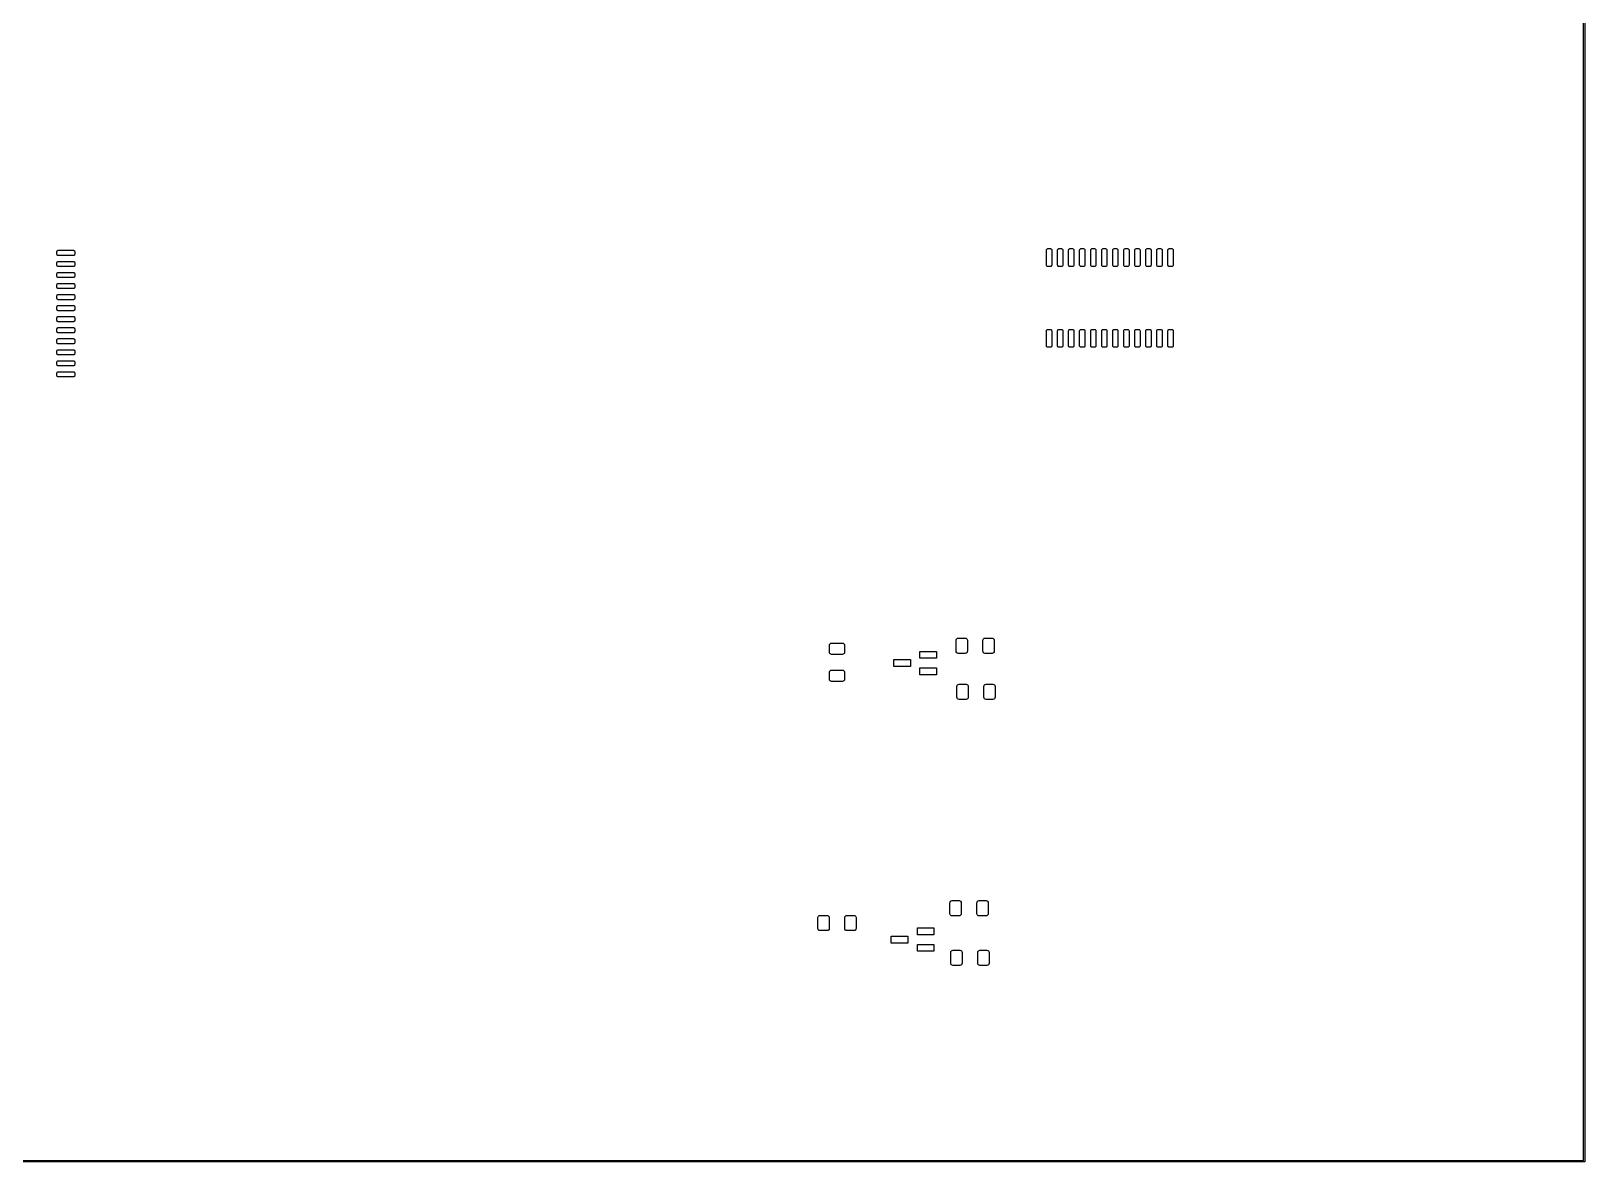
# Model space of a CAD drawing. Extents: x 0 to 360, y 0 to 260.
# Drawn here: x 181.2 to 360.1, y -0.1 to 130 of the extents above; entities that cross this region are included whole.
import ezdxf

# ---------------------------------------------------------------- set-up
doc = ezdxf.new("R2010")
doc.units = 0
doc.layers.add('BLACK', color=7, linetype='CONTINUOUS')

msp = doc.modelspace()

# ---------------------------------------------------------------- linework, layer by layer
at = {"layer": 'BLACK', "linetype": 'CONTINUOUS'}
for p, q in [((359.925, 0.075), (359.925, 259.925)), ((360.075, 260), (360.075, 0)), ((184.225, 104.635), (184.236, 104.692)), ((184.225, 104.335), (184.225, 104.635)), ((184.236, 104.278), (184.225, 104.335)), ((184.236, 104.692), (184.269, 104.741)), ((184.269, 104.229), (184.236, 104.278)), ((184.269, 104.741), (184.318, 104.774)), ((184.318, 104.196), (184.269, 104.229)), ((184.318, 104.774), (184.375, 104.785)), ((184.375, 104.185), (184.318, 104.196)), ((184.375, 104.785), (186.125, 104.785)), ((186.125, 104.185), (184.375, 104.185)), ((186.125, 104.785), (186.182, 104.774)), ((186.182, 104.196), (186.125, 104.185)), ((186.182, 104.774), (186.231, 104.741)), ((186.231, 104.229), (186.182, 104.196)), ((186.231, 104.741), (186.264, 104.692)), ((186.264, 104.278), (186.231, 104.229)), ((186.264, 104.692), (186.275, 104.635)), ((186.275, 104.335), (186.264, 104.278)), ((186.275, 104.635), (186.275, 104.335)), ((298.115, 104.825), (298.126, 104.882)), ((298.115, 103.075), (298.115, 104.825)), ((298.126, 104.882), (298.159, 104.931)), ((298.159, 104.931), (298.208, 104.964)), ((298.208, 104.964), (298.265, 104.975)), ((298.265, 104.975), (298.565, 104.975)), ((298.565, 104.975), (298.622, 104.964)), ((298.622, 104.964), (298.671, 104.931)), ((298.671, 104.931), (298.704, 104.882)), ((298.704, 104.882), (298.715, 104.825)), ((298.715, 104.825), (298.715, 103.075)), ((299.385, 104.825), (299.396, 104.882)), ((299.385, 103.075), (299.385, 104.825)), ((299.396, 104.882), (299.429, 104.931)), ((299.429, 104.931), (299.478, 104.964)), ((299.478, 104.964), (299.535, 104.975)), ((299.535, 104.975), (299.835, 104.975)), ((299.835, 104.975), (299.892, 104.964)), ((299.892, 104.964), (299.941, 104.931)), ((299.941, 104.931), (299.974, 104.882)), ((299.974, 104.882), (299.985, 104.825)), ((299.985, 104.825), (299.985, 103.075)), ((300.655, 104.825), (300.666, 104.882)), ((300.655, 103.075), (300.655, 104.825)), ((300.666, 104.882), (300.699, 104.931)), ((300.699, 104.931), (300.748, 104.964)), ((300.748, 104.964), (300.805, 104.975)), ((300.805, 104.975), (301.105, 104.975)), ((301.105, 104.975), (301.162, 104.964)), ((301.162, 104.964), (301.211, 104.931)), ((301.211, 104.931), (301.244, 104.882)), ((301.244, 104.882), (301.255, 104.825)), ((301.255, 104.825), (301.255, 103.075)), ((301.925, 104.825), (301.936, 104.882)), ((301.925, 103.075), (301.925, 104.825)), ((301.936, 104.882), (301.969, 104.931)), ((301.969, 104.931), (302.018, 104.964)), ((302.018, 104.964), (302.075, 104.975)), ((302.075, 104.975), (302.375, 104.975)), ((302.375, 104.975), (302.432, 104.964)), ((302.432, 104.964), (302.481, 104.931)), ((302.481, 104.931), (302.514, 104.882)), ((302.514, 104.882), (302.525, 104.825)), ((302.525, 104.825), (302.525, 103.075)), ((303.195, 104.825), (303.206, 104.882)), ((303.195, 103.075), (303.195, 104.825)), ((303.206, 104.882), (303.239, 104.931)), ((303.239, 104.931), (303.288, 104.964)), ((303.288, 104.964), (303.345, 104.975)), ((303.345, 104.975), (303.645, 104.975)), ((303.645, 104.975), (303.702, 104.964)), ((303.702, 104.964), (303.751, 104.931)), ((303.751, 104.931), (303.784, 104.882)), ((303.784, 104.882), (303.795, 104.825)), ((303.795, 104.825), (303.795, 103.075)), ((304.465, 104.825), (304.476, 104.882)), ((304.465, 103.075), (304.465, 104.825)), ((304.476, 104.882), (304.509, 104.931)), ((304.509, 104.931), (304.558, 104.964)), ((304.558, 104.964), (304.615, 104.975)), ((304.615, 104.975), (304.915, 104.975)), ((304.915, 104.975), (304.972, 104.964)), ((304.972, 104.964), (305.021, 104.931)), ((305.021, 104.931), (305.054, 104.882)), ((305.054, 104.882), (305.065, 104.825)), ((305.065, 104.825), (305.065, 103.075)), ((305.735, 104.825), (305.746, 104.882)), ((305.735, 103.075), (305.735, 104.825)), ((305.746, 104.882), (305.779, 104.931)), ((305.779, 104.931), (305.828, 104.964)), ((305.828, 104.964), (305.885, 104.975)), ((305.885, 104.975), (306.185, 104.975)), ((306.185, 104.975), (306.242, 104.964)), ((306.242, 104.964), (306.291, 104.931)), ((306.291, 104.931), (306.324, 104.882)), ((306.324, 104.882), (306.335, 104.825)), ((306.335, 104.825), (306.335, 103.075)), ((307.005, 104.825), (307.016, 104.882)), ((307.005, 103.075), (307.005, 104.825)), ((307.016, 104.882), (307.049, 104.931)), ((307.049, 104.931), (307.098, 104.964)), ((307.098, 104.964), (307.155, 104.975)), ((307.155, 104.975), (307.455, 104.975)), ((307.455, 104.975), (307.512, 104.964)), ((307.512, 104.964), (307.561, 104.931)), ((307.561, 104.931), (307.594, 104.882)), ((307.594, 104.882), (307.605, 104.825)), ((307.605, 104.825), (307.605, 103.075)), ((308.275, 104.825), (308.286, 104.882)), ((308.275, 103.075), (308.275, 104.825)), ((308.286, 104.882), (308.319, 104.931)), ((308.319, 104.931), (308.368, 104.964)), ((308.368, 104.964), (308.425, 104.975)), ((308.425, 104.975), (308.725, 104.975)), ((308.725, 104.975), (308.782, 104.964)), ((308.782, 104.964), (308.831, 104.931)), ((308.831, 104.931), (308.864, 104.882)), ((308.864, 104.882), (308.875, 104.825)), ((308.875, 104.825), (308.875, 103.075)), ((309.545, 104.825), (309.556, 104.882)), ((309.545, 103.075), (309.545, 104.825)), ((309.556, 104.882), (309.589, 104.931)), ((309.589, 104.931), (309.638, 104.964)), ((309.638, 104.964), (309.695, 104.975)), ((309.695, 104.975), (309.995, 104.975)), ((309.995, 104.975), (310.052, 104.964)), ((310.052, 104.964), (310.101, 104.931)), ((310.101, 104.931), (310.134, 104.882)), ((310.134, 104.882), (310.145, 104.825)), ((310.145, 104.825), (310.145, 103.075)), ((310.815, 104.825), (310.826, 104.882)), ((310.815, 103.075), (310.815, 104.825)), ((310.826, 104.882), (310.859, 104.931)), ((310.859, 104.931), (310.908, 104.964)), ((310.908, 104.964), (310.965, 104.975)), ((310.965, 104.975), (311.265, 104.975)), ((311.265, 104.975), (311.322, 104.964)), ((311.322, 104.964), (311.371, 104.931)), ((311.371, 104.931), (311.404, 104.882)), ((311.404, 104.882), (311.415, 104.825)), ((311.415, 104.825), (311.415, 103.075)), ((312.085, 104.825), (312.096, 104.882)), ((312.085, 103.075), (312.085, 104.825)), ((312.096, 104.882), (312.129, 104.931)), ((312.129, 104.931), (312.178, 104.964)), ((312.178, 104.964), (312.235, 104.975)), ((312.235, 104.975), (312.535, 104.975)), ((312.535, 104.975), (312.592, 104.964)), ((312.592, 104.964), (312.641, 104.931)), ((312.641, 104.931), (312.674, 104.882)), ((312.674, 104.882), (312.685, 104.825)), ((312.685, 104.825), (312.685, 103.075)), ((184.225, 103.365), (184.236, 103.422)), ((184.225, 103.065), (184.225, 103.365)), ((184.236, 103.008), (184.225, 103.065)), ((184.225, 102.095), (184.236, 102.152)), ((184.225, 101.795), (184.225, 102.095)), ((184.236, 103.422), (184.269, 103.471)), ((184.269, 102.959), (184.236, 103.008)), ((184.236, 102.152), (184.269, 102.201)), ((184.269, 103.471), (184.318, 103.504)), ((184.318, 102.926), (184.269, 102.959)), ((184.269, 102.201), (184.318, 102.234)), ((184.318, 103.504), (184.375, 103.515)), ((184.375, 102.915), (184.318, 102.926)), ((184.318, 102.234), (184.375, 102.245)), ((184.375, 103.515), (186.125, 103.515)), ((186.125, 102.915), (184.375, 102.915)), ((184.375, 102.245), (186.125, 102.245)), ((186.125, 103.515), (186.182, 103.504)), ((186.182, 102.926), (186.125, 102.915)), ((186.125, 102.245), (186.182, 102.234)), ((186.182, 103.504), (186.231, 103.471)), ((186.231, 102.959), (186.182, 102.926)), ((186.182, 102.234), (186.231, 102.201)), ((186.231, 103.471), (186.264, 103.422)), ((186.264, 103.008), (186.231, 102.959)), ((186.231, 102.201), (186.264, 102.152)), ((186.264, 103.422), (186.275, 103.365)), ((186.275, 103.065), (186.264, 103.008)), ((186.264, 102.152), (186.275, 102.095)), ((186.275, 103.365), (186.275, 103.065)), ((186.275, 102.095), (186.275, 101.795)), ((298.126, 103.018), (298.115, 103.075)), ((298.159, 102.969), (298.126, 103.018)), ((298.208, 102.936), (298.159, 102.969)), ((298.265, 102.925), (298.208, 102.936)), ((298.565, 102.925), (298.265, 102.925)), ((298.622, 102.936), (298.565, 102.925)), ((298.671, 102.969), (298.622, 102.936)), ((298.704, 103.018), (298.671, 102.969)), ((298.715, 103.075), (298.704, 103.018)), ((299.396, 103.018), (299.385, 103.075)), ((299.429, 102.969), (299.396, 103.018)), ((299.478, 102.936), (299.429, 102.969)), ((299.535, 102.925), (299.478, 102.936)), ((299.835, 102.925), (299.535, 102.925)), ((299.892, 102.936), (299.835, 102.925)), ((299.941, 102.969), (299.892, 102.936)), ((299.974, 103.018), (299.941, 102.969)), ((299.985, 103.075), (299.974, 103.018)), ((300.666, 103.018), (300.655, 103.075)), ((300.699, 102.969), (300.666, 103.018)), ((300.748, 102.936), (300.699, 102.969)), ((300.805, 102.925), (300.748, 102.936)), ((301.105, 102.925), (300.805, 102.925)), ((301.162, 102.936), (301.105, 102.925)), ((301.211, 102.969), (301.162, 102.936)), ((301.244, 103.018), (301.211, 102.969)), ((301.255, 103.075), (301.244, 103.018)), ((301.936, 103.018), (301.925, 103.075)), ((301.969, 102.969), (301.936, 103.018)), ((302.018, 102.936), (301.969, 102.969)), ((302.075, 102.925), (302.018, 102.936)), ((302.375, 102.925), (302.075, 102.925)), ((302.432, 102.936), (302.375, 102.925)), ((302.481, 102.969), (302.432, 102.936)), ((302.514, 103.018), (302.481, 102.969)), ((302.525, 103.075), (302.514, 103.018)), ((303.206, 103.018), (303.195, 103.075)), ((303.239, 102.969), (303.206, 103.018)), ((303.288, 102.936), (303.239, 102.969)), ((303.345, 102.925), (303.288, 102.936)), ((303.645, 102.925), (303.345, 102.925)), ((303.702, 102.936), (303.645, 102.925)), ((303.751, 102.969), (303.702, 102.936)), ((303.784, 103.018), (303.751, 102.969)), ((303.795, 103.075), (303.784, 103.018)), ((304.476, 103.018), (304.465, 103.075)), ((304.509, 102.969), (304.476, 103.018)), ((304.558, 102.936), (304.509, 102.969)), ((304.615, 102.925), (304.558, 102.936)), ((304.915, 102.925), (304.615, 102.925)), ((304.972, 102.936), (304.915, 102.925)), ((305.021, 102.969), (304.972, 102.936)), ((305.054, 103.018), (305.021, 102.969)), ((305.065, 103.075), (305.054, 103.018)), ((305.746, 103.018), (305.735, 103.075)), ((305.779, 102.969), (305.746, 103.018)), ((305.828, 102.936), (305.779, 102.969)), ((305.885, 102.925), (305.828, 102.936)), ((306.185, 102.925), (305.885, 102.925)), ((306.242, 102.936), (306.185, 102.925)), ((306.291, 102.969), (306.242, 102.936)), ((306.324, 103.018), (306.291, 102.969)), ((306.335, 103.075), (306.324, 103.018)), ((307.016, 103.018), (307.005, 103.075)), ((307.049, 102.969), (307.016, 103.018)), ((307.098, 102.936), (307.049, 102.969)), ((307.155, 102.925), (307.098, 102.936)), ((307.455, 102.925), (307.155, 102.925)), ((307.512, 102.936), (307.455, 102.925)), ((307.561, 102.969), (307.512, 102.936)), ((307.594, 103.018), (307.561, 102.969)), ((307.605, 103.075), (307.594, 103.018)), ((308.286, 103.018), (308.275, 103.075)), ((308.319, 102.969), (308.286, 103.018)), ((308.368, 102.936), (308.319, 102.969)), ((308.425, 102.925), (308.368, 102.936)), ((308.725, 102.925), (308.425, 102.925)), ((308.782, 102.936), (308.725, 102.925)), ((308.831, 102.969), (308.782, 102.936)), ((308.864, 103.018), (308.831, 102.969)), ((308.875, 103.075), (308.864, 103.018)), ((309.556, 103.018), (309.545, 103.075)), ((309.589, 102.969), (309.556, 103.018)), ((309.638, 102.936), (309.589, 102.969)), ((309.695, 102.925), (309.638, 102.936)), ((309.995, 102.925), (309.695, 102.925)), ((310.052, 102.936), (309.995, 102.925)), ((310.101, 102.969), (310.052, 102.936)), ((310.134, 103.018), (310.101, 102.969)), ((310.145, 103.075), (310.134, 103.018)), ((310.826, 103.018), (310.815, 103.075)), ((310.859, 102.969), (310.826, 103.018)), ((310.908, 102.936), (310.859, 102.969)), ((310.965, 102.925), (310.908, 102.936)), ((311.265, 102.925), (310.965, 102.925)), ((311.322, 102.936), (311.265, 102.925)), ((311.371, 102.969), (311.322, 102.936)), ((311.404, 103.018), (311.371, 102.969)), ((311.415, 103.075), (311.404, 103.018)), ((312.096, 103.018), (312.085, 103.075)), ((312.129, 102.969), (312.096, 103.018)), ((312.178, 102.936), (312.129, 102.969)), ((312.235, 102.925), (312.178, 102.936)), ((312.535, 102.925), (312.235, 102.925)), ((312.592, 102.936), (312.535, 102.925)), ((312.641, 102.969), (312.592, 102.936)), ((312.674, 103.018), (312.641, 102.969)), ((312.685, 103.075), (312.674, 103.018)), ((184.236, 101.738), (184.225, 101.795)), ((184.225, 100.825), (184.236, 100.882)), ((184.225, 100.525), (184.225, 100.825)), ((184.236, 100.468), (184.225, 100.525)), ((184.269, 101.689), (184.236, 101.738)), ((184.236, 100.882), (184.269, 100.931)), ((184.269, 100.419), (184.236, 100.468)), ((184.318, 101.656), (184.269, 101.689)), ((184.269, 100.931), (184.318, 100.964)), ((184.318, 100.386), (184.269, 100.419)), ((184.375, 101.645), (184.318, 101.656)), ((184.318, 100.964), (184.375, 100.975)), ((184.375, 100.375), (184.318, 100.386)), ((186.125, 101.645), (184.375, 101.645)), ((184.375, 100.975), (186.125, 100.975)), ((186.125, 100.375), (184.375, 100.375)), ((186.182, 101.656), (186.125, 101.645)), ((186.125, 100.975), (186.182, 100.964)), ((186.182, 100.386), (186.125, 100.375)), ((186.231, 101.689), (186.182, 101.656)), ((186.182, 100.964), (186.231, 100.931)), ((186.231, 100.419), (186.182, 100.386)), ((186.264, 101.738), (186.231, 101.689)), ((186.231, 100.931), (186.264, 100.882)), ((186.264, 100.468), (186.231, 100.419)), ((186.275, 101.795), (186.264, 101.738)), ((186.264, 100.882), (186.275, 100.825)), ((186.275, 100.525), (186.264, 100.468)), ((186.275, 100.825), (186.275, 100.525)), ((184.225, 99.555), (184.236, 99.6124)), ((184.225, 99.255), (184.225, 99.555)), ((184.236, 99.1976), (184.225, 99.255)), ((184.236, 99.6124), (184.269, 99.6611)), ((184.269, 99.1489), (184.236, 99.1976)), ((184.236, 98.3424), (184.269, 98.3911)), ((184.269, 99.6611), (184.318, 99.6936)), ((184.318, 99.1164), (184.269, 99.1489)), ((184.269, 98.3911), (184.318, 98.4236)), ((184.318, 99.6936), (184.375, 99.705)), ((184.375, 99.105), (184.318, 99.1164)), ((184.318, 98.4236), (184.375, 98.435)), ((184.375, 99.705), (186.125, 99.705)), ((186.125, 99.105), (184.375, 99.105)), ((184.375, 98.435), (186.125, 98.435)), ((186.125, 99.705), (186.182, 99.6936)), ((186.182, 99.1164), (186.125, 99.105)), ((186.125, 98.435), (186.182, 98.4236)), ((186.182, 99.6936), (186.231, 99.6611)), ((186.231, 99.1489), (186.182, 99.1164)), ((186.182, 98.4236), (186.231, 98.3911)), ((186.231, 99.6611), (186.264, 99.6124)), ((186.264, 99.1976), (186.231, 99.1489)), ((186.231, 98.3911), (186.264, 98.3424)), ((186.264, 99.6124), (186.275, 99.555)), ((186.275, 99.255), (186.264, 99.1976)), ((186.275, 99.555), (186.275, 99.255)), ((184.225, 98.285), (184.236, 98.3424)), ((184.225, 97.985), (184.225, 98.285)), ((184.236, 97.9276), (184.225, 97.985)), ((184.225, 97.015), (184.236, 97.0724)), ((184.225, 96.715), (184.225, 97.015)), ((184.236, 96.6576), (184.225, 96.715)), ((184.269, 97.8789), (184.236, 97.9276)), ((184.236, 97.0724), (184.269, 97.1211)), ((184.269, 96.6089), (184.236, 96.6576)), ((184.318, 97.8464), (184.269, 97.8789)), ((184.269, 97.1211), (184.318, 97.1536)), ((184.318, 96.5764), (184.269, 96.6089)), ((184.375, 97.835), (184.318, 97.8464)), ((184.318, 97.1536), (184.375, 97.165)), ((184.375, 96.565), (184.318, 96.5764)), ((186.125, 97.835), (184.375, 97.835)), ((184.375, 97.165), (186.125, 97.165)), ((186.182, 97.8464), (186.125, 97.835)), ((186.125, 97.165), (186.182, 97.1536)), ((186.182, 96.5764), (186.125, 96.565)), ((186.231, 97.8789), (186.182, 97.8464)), ((186.182, 97.1536), (186.231, 97.1211)), ((186.231, 96.6089), (186.182, 96.5764)), ((186.264, 97.9276), (186.231, 97.8789)), ((186.231, 97.1211), (186.264, 97.0724)), ((186.264, 96.6576), (186.231, 96.6089)), ((186.264, 98.3424), (186.275, 98.285)), ((186.275, 97.985), (186.264, 97.9276)), ((186.264, 97.0724), (186.275, 97.015)), ((186.275, 96.715), (186.264, 96.6576)), ((186.275, 98.285), (186.275, 97.985)), ((186.275, 97.015), (186.275, 96.715)), ((184.225, 95.745), (184.236, 95.8024)), ((184.225, 95.445), (184.225, 95.745)), ((184.236, 95.3876), (184.225, 95.445)), ((184.236, 95.8024), (184.269, 95.8511)), ((184.269, 95.3389), (184.236, 95.3876)), ((184.269, 95.8511), (184.318, 95.8836)), ((184.318, 95.3064), (184.269, 95.3389)), ((184.318, 95.8836), (184.375, 95.895)), ((184.375, 95.295), (184.318, 95.3064)), ((186.125, 96.565), (184.375, 96.565)), ((184.375, 95.895), (186.125, 95.895)), ((186.125, 95.295), (184.375, 95.295)), ((186.125, 95.895), (186.182, 95.8836)), ((186.182, 95.3064), (186.125, 95.295)), ((186.182, 95.8836), (186.231, 95.8511)), ((186.231, 95.3389), (186.182, 95.3064)), ((186.231, 95.8511), (186.264, 95.8024)), ((186.264, 95.3876), (186.231, 95.3389)), ((186.264, 95.8024), (186.275, 95.745)), ((186.275, 95.445), (186.264, 95.3876)), ((186.275, 95.745), (186.275, 95.445)), ((298.115, 95.525), (298.126, 95.5824)), ((298.115, 93.775), (298.115, 95.525)), ((298.126, 95.5824), (298.159, 95.6311)), ((298.159, 95.6311), (298.208, 95.6636)), ((298.208, 95.6636), (298.265, 95.675)), ((298.265, 95.675), (298.565, 95.675)), ((298.565, 95.675), (298.622, 95.6636)), ((298.622, 95.6636), (298.671, 95.6311)), ((298.671, 95.6311), (298.704, 95.5824)), ((298.704, 95.5824), (298.715, 95.525)), ((298.715, 95.525), (298.715, 93.775)), ((299.385, 95.525), (299.396, 95.5824)), ((299.385, 93.775), (299.385, 95.525)), ((299.396, 95.5824), (299.429, 95.6311)), ((299.429, 95.6311), (299.478, 95.6636)), ((299.478, 95.6636), (299.535, 95.675)), ((299.535, 95.675), (299.835, 95.675)), ((299.835, 95.675), (299.892, 95.6636)), ((299.892, 95.6636), (299.941, 95.6311)), ((299.941, 95.6311), (299.974, 95.5824)), ((299.974, 95.5824), (299.985, 95.525)), ((299.985, 95.525), (299.985, 93.775)), ((300.655, 95.525), (300.666, 95.5824)), ((300.655, 93.775), (300.655, 95.525)), ((300.666, 95.5824), (300.699, 95.6311)), ((300.699, 95.6311), (300.748, 95.6636)), ((300.748, 95.6636), (300.805, 95.675)), ((300.805, 95.675), (301.105, 95.675)), ((301.105, 95.675), (301.162, 95.6636)), ((301.162, 95.6636), (301.211, 95.6311)), ((301.211, 95.6311), (301.244, 95.5824)), ((301.244, 95.5824), (301.255, 95.525)), ((301.255, 95.525), (301.255, 93.775)), ((301.925, 95.525), (301.936, 95.5824)), ((301.925, 93.775), (301.925, 95.525)), ((301.936, 95.5824), (301.969, 95.6311)), ((301.969, 95.6311), (302.018, 95.6636)), ((302.018, 95.6636), (302.075, 95.675)), ((302.075, 95.675), (302.375, 95.675)), ((302.375, 95.675), (302.432, 95.6636)), ((302.432, 95.6636), (302.481, 95.6311)), ((302.481, 95.6311), (302.514, 95.5824)), ((302.514, 95.5824), (302.525, 95.525)), ((302.525, 95.525), (302.525, 93.775)), ((303.195, 95.525), (303.206, 95.5824)), ((303.195, 93.775), (303.195, 95.525)), ((303.206, 95.5824), (303.239, 95.6311)), ((303.239, 95.6311), (303.288, 95.6636)), ((303.288, 95.6636), (303.345, 95.675)), ((303.345, 95.675), (303.645, 95.675)), ((303.645, 95.675), (303.702, 95.6636)), ((303.702, 95.6636), (303.751, 95.6311)), ((303.751, 95.6311), (303.784, 95.5824)), ((303.784, 95.5824), (303.795, 95.525)), ((303.795, 95.525), (303.795, 93.775)), ((304.465, 95.525), (304.476, 95.5824)), ((304.465, 93.775), (304.465, 95.525)), ((304.476, 95.5824), (304.509, 95.6311)), ((304.509, 95.6311), (304.558, 95.6636)), ((304.558, 95.6636), (304.615, 95.675)), ((304.615, 95.675), (304.915, 95.675)), ((304.915, 95.675), (304.972, 95.6636)), ((304.972, 95.6636), (305.021, 95.6311)), ((305.021, 95.6311), (305.054, 95.5824)), ((305.054, 95.5824), (305.065, 95.525)), ((305.065, 95.525), (305.065, 93.775)), ((305.735, 95.525), (305.746, 95.5824)), ((305.735, 93.775), (305.735, 95.525)), ((305.746, 95.5824), (305.779, 95.6311)), ((305.779, 95.6311), (305.828, 95.6636)), ((305.828, 95.6636), (305.885, 95.675)), ((305.885, 95.675), (306.185, 95.675)), ((306.185, 95.675), (306.242, 95.6636)), ((306.242, 95.6636), (306.291, 95.6311)), ((306.291, 95.6311), (306.324, 95.5824)), ((306.324, 95.5824), (306.335, 95.525)), ((306.335, 95.525), (306.335, 93.775)), ((307.005, 95.525), (307.016, 95.5824)), ((307.005, 93.775), (307.005, 95.525)), ((307.016, 95.5824), (307.049, 95.6311)), ((307.049, 95.6311), (307.098, 95.6636)), ((307.098, 95.6636), (307.155, 95.675)), ((307.155, 95.675), (307.455, 95.675)), ((307.455, 95.675), (307.512, 95.6636)), ((307.512, 95.6636), (307.561, 95.6311)), ((307.561, 95.6311), (307.594, 95.5824)), ((307.594, 95.5824), (307.605, 95.525)), ((307.605, 95.525), (307.605, 93.775)), ((308.275, 95.525), (308.286, 95.5824)), ((308.275, 93.775), (308.275, 95.525)), ((308.286, 95.5824), (308.319, 95.6311)), ((308.319, 95.6311), (308.368, 95.6636)), ((308.368, 95.6636), (308.425, 95.675)), ((308.425, 95.675), (308.725, 95.675)), ((308.725, 95.675), (308.782, 95.6636)), ((308.782, 95.6636), (308.831, 95.6311)), ((308.831, 95.6311), (308.864, 95.5824)), ((308.864, 95.5824), (308.875, 95.525)), ((308.875, 95.525), (308.875, 93.775)), ((309.545, 95.525), (309.556, 95.5824)), ((309.545, 93.775), (309.545, 95.525)), ((309.556, 95.5824), (309.589, 95.6311)), ((309.589, 95.6311), (309.638, 95.6636)), ((309.638, 95.6636), (309.695, 95.675)), ((309.695, 95.675), (309.995, 95.675)), ((309.995, 95.675), (310.052, 95.6636)), ((310.052, 95.6636), (310.101, 95.6311)), ((310.101, 95.6311), (310.134, 95.5824)), ((310.134, 95.5824), (310.145, 95.525)), ((310.145, 95.525), (310.145, 93.775)), ((310.815, 95.525), (310.826, 95.5824)), ((310.815, 93.775), (310.815, 95.525)), ((310.826, 95.5824), (310.859, 95.6311)), ((310.859, 95.6311), (310.908, 95.6636)), ((310.908, 95.6636), (310.965, 95.675)), ((310.965, 95.675), (311.265, 95.675)), ((311.265, 95.675), (311.322, 95.6636)), ((311.322, 95.6636), (311.371, 95.6311)), ((311.371, 95.6311), (311.404, 95.5824)), ((311.404, 95.5824), (311.415, 95.525)), ((311.415, 95.525), (311.415, 93.775)), ((312.085, 95.525), (312.096, 95.5824)), ((312.085, 93.775), (312.085, 95.525)), ((312.096, 95.5824), (312.129, 95.6311)), ((312.129, 95.6311), (312.178, 95.6636)), ((312.178, 95.6636), (312.235, 95.675)), ((312.235, 95.675), (312.535, 95.675)), ((312.535, 95.675), (312.592, 95.6636)), ((312.592, 95.6636), (312.641, 95.6311)), ((312.641, 95.6311), (312.674, 95.5824)), ((312.674, 95.5824), (312.685, 95.525)), ((312.685, 95.525), (312.685, 93.775)), ((184.225, 94.475), (184.236, 94.5324)), ((184.225, 94.175), (184.225, 94.475)), ((184.236, 94.1176), (184.225, 94.175)), ((184.225, 93.205), (184.236, 93.2624)), ((184.225, 92.905), (184.225, 93.205)), ((184.236, 94.5324), (184.269, 94.5811)), ((184.269, 94.0689), (184.236, 94.1176)), ((184.236, 93.2624), (184.269, 93.3111)), ((184.269, 94.5811), (184.318, 94.6136)), ((184.318, 94.0364), (184.269, 94.0689)), ((184.269, 93.3111), (184.318, 93.3436)), ((184.318, 94.6136), (184.375, 94.625)), ((184.375, 94.025), (184.318, 94.0364)), ((184.318, 93.3436), (184.375, 93.355)), ((184.375, 94.625), (186.125, 94.625)), ((186.125, 94.025), (184.375, 94.025)), ((184.375, 93.355), (186.125, 93.355)), ((186.125, 94.625), (186.182, 94.6136)), ((186.182, 94.0364), (186.125, 94.025)), ((186.125, 93.355), (186.182, 93.3436)), ((186.182, 94.6136), (186.231, 94.5811)), ((186.231, 94.0689), (186.182, 94.0364)), ((186.182, 93.3436), (186.231, 93.3111)), ((186.231, 94.5811), (186.264, 94.5324)), ((186.264, 94.1176), (186.231, 94.0689)), ((186.231, 93.3111), (186.264, 93.2624)), ((186.264, 94.5324), (186.275, 94.475)), ((186.275, 94.175), (186.264, 94.1176)), ((186.264, 93.2624), (186.275, 93.205)), ((186.275, 94.475), (186.275, 94.175)), ((186.275, 93.205), (186.275, 92.905)), ((298.126, 93.7176), (298.115, 93.775)), ((298.159, 93.6689), (298.126, 93.7176)), ((298.208, 93.6364), (298.159, 93.6689)), ((298.265, 93.625), (298.208, 93.6364)), ((298.565, 93.625), (298.265, 93.625)), ((298.622, 93.6364), (298.565, 93.625)), ((298.671, 93.6689), (298.622, 93.6364)), ((298.704, 93.7176), (298.671, 93.6689)), ((298.715, 93.775), (298.704, 93.7176)), ((299.396, 93.7176), (299.385, 93.775)), ((299.429, 93.6689), (299.396, 93.7176)), ((299.478, 93.6364), (299.429, 93.6689)), ((299.535, 93.625), (299.478, 93.6364)), ((299.835, 93.625), (299.535, 93.625)), ((299.892, 93.6364), (299.835, 93.625)), ((299.941, 93.6689), (299.892, 93.6364)), ((299.974, 93.7176), (299.941, 93.6689)), ((299.985, 93.775), (299.974, 93.7176)), ((300.666, 93.7176), (300.655, 93.775)), ((300.699, 93.6689), (300.666, 93.7176)), ((300.748, 93.6364), (300.699, 93.6689)), ((300.805, 93.625), (300.748, 93.6364)), ((301.105, 93.625), (300.805, 93.625)), ((301.162, 93.6364), (301.105, 93.625)), ((301.211, 93.6689), (301.162, 93.6364)), ((301.244, 93.7176), (301.211, 93.6689)), ((301.255, 93.775), (301.244, 93.7176)), ((301.936, 93.7176), (301.925, 93.775)), ((301.969, 93.6689), (301.936, 93.7176)), ((302.018, 93.6364), (301.969, 93.6689)), ((302.075, 93.625), (302.018, 93.6364)), ((302.375, 93.625), (302.075, 93.625)), ((302.432, 93.6364), (302.375, 93.625)), ((302.481, 93.6689), (302.432, 93.6364)), ((302.514, 93.7176), (302.481, 93.6689)), ((302.525, 93.775), (302.514, 93.7176)), ((303.206, 93.7176), (303.195, 93.775)), ((303.239, 93.6689), (303.206, 93.7176)), ((303.288, 93.6364), (303.239, 93.6689)), ((303.345, 93.625), (303.288, 93.6364)), ((303.645, 93.625), (303.345, 93.625)), ((303.702, 93.6364), (303.645, 93.625)), ((303.751, 93.6689), (303.702, 93.6364)), ((303.784, 93.7176), (303.751, 93.6689)), ((303.795, 93.775), (303.784, 93.7176)), ((304.476, 93.7176), (304.465, 93.775)), ((304.509, 93.6689), (304.476, 93.7176)), ((304.558, 93.6364), (304.509, 93.6689)), ((304.615, 93.625), (304.558, 93.6364)), ((304.915, 93.625), (304.615, 93.625)), ((304.972, 93.6364), (304.915, 93.625)), ((305.021, 93.6689), (304.972, 93.6364)), ((305.054, 93.7176), (305.021, 93.6689)), ((305.065, 93.775), (305.054, 93.7176)), ((305.746, 93.7176), (305.735, 93.775)), ((305.779, 93.6689), (305.746, 93.7176)), ((305.828, 93.6364), (305.779, 93.6689)), ((305.885, 93.625), (305.828, 93.6364)), ((306.185, 93.625), (305.885, 93.625)), ((306.242, 93.6364), (306.185, 93.625)), ((306.291, 93.6689), (306.242, 93.6364)), ((306.324, 93.7176), (306.291, 93.6689)), ((306.335, 93.775), (306.324, 93.7176)), ((307.016, 93.7176), (307.005, 93.775)), ((307.049, 93.6689), (307.016, 93.7176)), ((307.098, 93.6364), (307.049, 93.6689)), ((307.155, 93.625), (307.098, 93.6364)), ((307.455, 93.625), (307.155, 93.625)), ((307.512, 93.6364), (307.455, 93.625)), ((307.561, 93.6689), (307.512, 93.6364)), ((307.594, 93.7176), (307.561, 93.6689)), ((307.605, 93.775), (307.594, 93.7176)), ((308.286, 93.7176), (308.275, 93.775)), ((308.319, 93.6689), (308.286, 93.7176)), ((308.368, 93.6364), (308.319, 93.6689)), ((308.425, 93.625), (308.368, 93.6364)), ((308.725, 93.625), (308.425, 93.625)), ((308.782, 93.6364), (308.725, 93.625)), ((308.831, 93.6689), (308.782, 93.6364)), ((308.864, 93.7176), (308.831, 93.6689)), ((308.875, 93.775), (308.864, 93.7176)), ((309.556, 93.7176), (309.545, 93.775)), ((309.589, 93.6689), (309.556, 93.7176)), ((309.638, 93.6364), (309.589, 93.6689)), ((309.695, 93.625), (309.638, 93.6364)), ((309.995, 93.625), (309.695, 93.625)), ((310.052, 93.6364), (309.995, 93.625)), ((310.101, 93.6689), (310.052, 93.6364)), ((310.134, 93.7176), (310.101, 93.6689)), ((310.145, 93.775), (310.134, 93.7176)), ((310.826, 93.7176), (310.815, 93.775)), ((310.859, 93.6689), (310.826, 93.7176)), ((310.908, 93.6364), (310.859, 93.6689)), ((310.965, 93.625), (310.908, 93.6364)), ((311.265, 93.625), (310.965, 93.625)), ((311.322, 93.6364), (311.265, 93.625)), ((311.371, 93.6689), (311.322, 93.6364)), ((311.404, 93.7176), (311.371, 93.6689)), ((311.415, 93.775), (311.404, 93.7176)), ((312.096, 93.7176), (312.085, 93.775)), ((312.129, 93.6689), (312.096, 93.7176)), ((312.178, 93.6364), (312.129, 93.6689)), ((312.235, 93.625), (312.178, 93.6364)), ((312.535, 93.625), (312.235, 93.625)), ((312.592, 93.6364), (312.535, 93.625)), ((312.641, 93.6689), (312.592, 93.6364)), ((312.674, 93.7176), (312.641, 93.6689)), ((312.685, 93.775), (312.674, 93.7176)), ((184.236, 92.8476), (184.225, 92.905)), ((184.225, 91.935), (184.236, 91.9924)), ((184.225, 91.635), (184.225, 91.935)), ((184.236, 91.5776), (184.225, 91.635)), ((184.269, 92.7989), (184.236, 92.8476)), ((184.236, 91.9924), (184.269, 92.0411)), ((184.269, 91.5289), (184.236, 91.5776)), ((184.318, 92.7664), (184.269, 92.7989)), ((184.269, 92.0411), (184.318, 92.0736)), ((184.318, 91.4964), (184.269, 91.5289)), ((184.375, 92.755), (184.318, 92.7664)), ((184.318, 92.0736), (184.375, 92.085)), ((184.375, 91.485), (184.318, 91.4964)), ((186.125, 92.755), (184.375, 92.755)), ((184.375, 92.085), (186.125, 92.085)), ((186.125, 91.485), (184.375, 91.485)), ((186.182, 92.7664), (186.125, 92.755)), ((186.125, 92.085), (186.182, 92.0736)), ((186.182, 91.4964), (186.125, 91.485)), ((186.231, 92.7989), (186.182, 92.7664)), ((186.182, 92.0736), (186.231, 92.0411)), ((186.231, 91.5289), (186.182, 91.4964)), ((186.264, 92.8476), (186.231, 92.7989)), ((186.231, 92.0411), (186.264, 91.9924)), ((186.264, 91.5776), (186.231, 91.5289)), ((186.275, 92.905), (186.264, 92.8476)), ((186.264, 91.9924), (186.275, 91.935)), ((186.275, 91.635), (186.264, 91.5776)), ((186.275, 91.935), (186.275, 91.635)), ((184.225, 90.665), (184.236, 90.7224)), ((184.225, 90.365), (184.225, 90.665)), ((184.236, 90.3076), (184.225, 90.365)), ((184.236, 90.7224), (184.269, 90.7711)), ((184.269, 90.2589), (184.236, 90.3076)), ((184.269, 90.7711), (184.318, 90.8036)), ((184.318, 90.2264), (184.269, 90.2589)), ((184.318, 90.8036), (184.375, 90.815)), ((184.375, 90.215), (184.318, 90.2264)), ((184.375, 90.815), (186.125, 90.815)), ((186.125, 90.215), (184.375, 90.215)), ((186.125, 90.815), (186.182, 90.8036)), ((186.182, 90.2264), (186.125, 90.215)), ((186.182, 90.8036), (186.231, 90.7711)), ((186.231, 90.2589), (186.182, 90.2264)), ((186.231, 90.7711), (186.264, 90.7224)), ((186.264, 90.3076), (186.231, 90.2589)), ((186.264, 90.7224), (186.275, 90.665)), ((186.275, 90.365), (186.264, 90.3076)), ((186.275, 90.665), (186.275, 90.365)), ((273.125, 59.35), (273.144, 59.4457)), ((273.125, 58.55), (273.125, 59.35)), ((273.144, 59.4457), (273.198, 59.5268)), ((273.198, 59.5268), (273.279, 59.581)), ((273.279, 59.581), (273.375, 59.6)), ((273.375, 59.6), (274.625, 59.6)), ((274.625, 59.6), (274.721, 59.581)), ((274.721, 59.581), (274.802, 59.5268)), ((274.802, 59.5268), (274.856, 59.4457)), ((274.856, 59.4457), (274.875, 59.35)), ((274.875, 59.35), (274.875, 58.55)), ((287.7, 59.925), (287.719, 60.0207)), ((287.7, 58.675), (287.7, 59.925)), ((287.719, 60.0207), (287.773, 60.1018)), ((287.773, 60.1018), (287.854, 60.156)), ((287.854, 60.156), (287.95, 60.175)), ((287.95, 60.175), (288.75, 60.175)), ((288.75, 60.175), (288.846, 60.156)), ((288.846, 60.156), (288.927, 60.1018)), ((288.927, 60.1018), (288.981, 60.0207)), ((288.981, 60.0207), (289, 59.925)), ((289, 59.925), (289, 58.675)), ((290.8, 59.925), (290.819, 60.0207)), ((290.8, 58.675), (290.8, 59.925)), ((290.819, 60.0207), (290.873, 60.1018)), ((290.873, 60.1018), (290.954, 60.156)), ((290.954, 60.156), (291.05, 60.175)), ((291.05, 60.175), (291.85, 60.175)), ((291.85, 60.175), (291.946, 60.156)), ((291.946, 60.156), (292.027, 60.1018)), ((292.027, 60.1018), (292.081, 60.0207)), ((292.081, 60.0207), (292.1, 59.925)), ((292.1, 59.925), (292.1, 58.675)), ((273.144, 58.4543), (273.125, 58.55)), ((273.198, 58.3732), (273.144, 58.4543)), ((273.279, 58.319), (273.198, 58.3732)), ((273.375, 58.3), (273.279, 58.319)), ((274.625, 58.3), (273.375, 58.3)), ((274.721, 58.319), (274.625, 58.3)), ((274.802, 58.3732), (274.721, 58.319)), ((274.856, 58.4543), (274.802, 58.3732)), ((274.875, 58.55), (274.856, 58.4543)), ((280.55, 56.9), (280.55, 57.7)), ((280.55, 57.7), (282.45, 57.7)), ((282.45, 57.7), (282.45, 56.9)), ((283.55, 57.85), (283.55, 58.65)), ((283.55, 58.65), (285.45, 58.65)), ((285.45, 57.85), (283.55, 57.85)), ((285.45, 58.65), (285.45, 57.85)), ((287.719, 58.5793), (287.7, 58.675)), ((287.773, 58.4982), (287.719, 58.5793)), ((287.854, 58.444), (287.773, 58.4982)), ((287.95, 58.425), (287.854, 58.444)), ((288.75, 58.425), (287.95, 58.425)), ((288.846, 58.444), (288.75, 58.425)), ((288.927, 58.4982), (288.846, 58.444)), ((288.981, 58.5793), (288.927, 58.4982)), ((289, 58.675), (288.981, 58.5793)), ((290.819, 58.5793), (290.8, 58.675)), ((290.873, 58.4982), (290.819, 58.5793)), ((290.954, 58.444), (290.873, 58.4982)), ((291.05, 58.425), (290.954, 58.444)), ((291.85, 58.425), (291.05, 58.425)), ((291.946, 58.444), (291.85, 58.425)), ((292.027, 58.4982), (291.946, 58.444)), ((292.081, 58.5793), (292.027, 58.4982)), ((292.1, 58.675), (292.081, 58.5793)), ((273.125, 56.25), (273.144, 56.3457)), ((273.125, 55.45), (273.125, 56.25)), ((273.144, 55.3543), (273.125, 55.45)), ((273.144, 56.3457), (273.198, 56.4268)), ((273.198, 56.4268), (273.279, 56.481)), ((273.279, 56.481), (273.375, 56.5)), ((273.375, 56.5), (274.625, 56.5)), ((274.625, 56.5), (274.721, 56.481)), ((274.721, 56.481), (274.802, 56.4268)), ((274.802, 56.4268), (274.856, 56.3457)), ((274.856, 56.3457), (274.875, 56.25)), ((274.875, 55.45), (274.856, 55.3543)), ((274.875, 56.25), (274.875, 55.45)), ((282.45, 56.9), (280.55, 56.9)), ((283.55, 55.95), (283.55, 56.75)), ((283.55, 56.75), (285.45, 56.75)), ((285.45, 55.95), (283.55, 55.95)), ((285.45, 56.75), (285.45, 55.95)), ((273.198, 55.2732), (273.144, 55.3543)), ((273.279, 55.219), (273.198, 55.2732)), ((273.375, 55.2), (273.279, 55.219)), ((274.625, 55.2), (273.375, 55.2)), ((274.721, 55.219), (274.625, 55.2)), ((274.802, 55.2732), (274.721, 55.219)), ((274.856, 55.3543), (274.802, 55.2732)), ((287.8, 54.625), (287.819, 54.7207)), ((287.8, 53.375), (287.8, 54.625)), ((287.819, 54.7207), (287.873, 54.8018)), ((287.873, 54.8018), (287.954, 54.856)), ((287.954, 54.856), (288.05, 54.875)), ((288.05, 54.875), (288.85, 54.875)), ((288.85, 54.875), (288.946, 54.856)), ((288.946, 54.856), (289.027, 54.8018)), ((289.027, 54.8018), (289.081, 54.7207)), ((289.081, 54.7207), (289.1, 54.625)), ((289.1, 54.625), (289.1, 53.375)), ((290.9, 54.625), (290.919, 54.7207)), ((290.9, 53.375), (290.9, 54.625)), ((290.919, 54.7207), (290.973, 54.8018)), ((290.973, 54.8018), (291.054, 54.856)), ((291.054, 54.856), (291.15, 54.875)), ((291.15, 54.875), (291.95, 54.875)), ((291.95, 54.875), (292.046, 54.856)), ((292.046, 54.856), (292.127, 54.8018)), ((292.127, 54.8018), (292.181, 54.7207)), ((292.181, 54.7207), (292.2, 54.625)), ((292.2, 54.625), (292.2, 53.375)), ((287.819, 53.2793), (287.8, 53.375)), ((287.873, 53.1982), (287.819, 53.2793)), ((287.954, 53.144), (287.873, 53.1982)), ((288.05, 53.125), (287.954, 53.144)), ((288.85, 53.125), (288.05, 53.125)), ((288.946, 53.144), (288.85, 53.125)), ((289.027, 53.1982), (288.946, 53.144)), ((289.081, 53.2793), (289.027, 53.1982)), ((289.1, 53.375), (289.081, 53.2793)), ((290.919, 53.2793), (290.9, 53.375)), ((290.973, 53.1982), (290.919, 53.2793)), ((291.054, 53.144), (290.973, 53.1982)), ((291.15, 53.125), (291.054, 53.144)), ((291.95, 53.125), (291.15, 53.125)), ((292.046, 53.144), (291.95, 53.125)), ((292.127, 53.1982), (292.046, 53.144)), ((292.181, 53.2793), (292.127, 53.1982)), ((292.2, 53.375), (292.181, 53.2793)), ((287, 29.725), (287.019, 29.8207)), ((287, 28.475), (287, 29.725)), ((287.019, 29.8207), (287.073, 29.9018)), ((287.073, 29.9018), (287.154, 29.956)), ((287.154, 29.956), (287.25, 29.975)), ((287.25, 29.975), (288.05, 29.975)), ((288.05, 29.975), (288.146, 29.956)), ((288.146, 29.956), (288.227, 29.9018)), ((288.227, 29.9018), (288.281, 29.8207)), ((288.281, 29.8207), (288.3, 29.725)), ((288.3, 29.725), (288.3, 28.475)), ((290.1, 29.725), (290.119, 29.8207)), ((290.1, 28.475), (290.1, 29.725)), ((290.119, 29.8207), (290.173, 29.9018)), ((290.173, 29.9018), (290.254, 29.956)), ((290.254, 29.956), (290.35, 29.975)), ((290.35, 29.975), (291.15, 29.975)), ((291.15, 29.975), (291.246, 29.956)), ((291.246, 29.956), (291.327, 29.9018)), ((291.327, 29.9018), (291.381, 29.8207)), ((291.381, 29.8207), (291.4, 29.725)), ((291.4, 29.725), (291.4, 28.475)), ((271.8, 28.025), (271.819, 28.1207)), ((271.8, 26.775), (271.8, 28.025)), ((271.819, 28.1207), (271.873, 28.2018)), ((271.873, 28.2018), (271.954, 28.256)), ((271.954, 28.256), (272.05, 28.275)), ((272.05, 28.275), (272.85, 28.275)), ((272.85, 28.275), (272.946, 28.256)), ((272.946, 28.256), (273.027, 28.2018)), ((273.027, 28.2018), (273.081, 28.1207)), ((273.081, 28.1207), (273.1, 28.025)), ((273.1, 28.025), (273.1, 26.775)), ((274.9, 28.025), (274.919, 28.1207)), ((274.9, 26.775), (274.9, 28.025)), ((274.919, 28.1207), (274.973, 28.2018)), ((274.973, 28.2018), (275.054, 28.256)), ((275.054, 28.256), (275.15, 28.275)), ((275.15, 28.275), (275.95, 28.275)), ((275.95, 28.275), (276.046, 28.256)), ((276.046, 28.256), (276.127, 28.2018)), ((276.127, 28.2018), (276.181, 28.1207)), ((276.181, 28.1207), (276.2, 28.025)), ((276.2, 28.025), (276.2, 26.775)), ((283.25, 26.05), (283.25, 26.85)), ((283.25, 26.85), (285.15, 26.85)), ((285.15, 26.85), (285.15, 26.05)), ((287.019, 28.3793), (287, 28.475)), ((287.073, 28.2982), (287.019, 28.3793)), ((287.154, 28.244), (287.073, 28.2982)), ((287.25, 28.225), (287.154, 28.244)), ((288.05, 28.225), (287.25, 28.225)), ((288.146, 28.244), (288.05, 28.225)), ((288.227, 28.2982), (288.146, 28.244)), ((288.281, 28.3793), (288.227, 28.2982)), ((288.3, 28.475), (288.281, 28.3793)), ((290.119, 28.3793), (290.1, 28.475)), ((290.173, 28.2982), (290.119, 28.3793)), ((290.254, 28.244), (290.173, 28.2982)), ((290.35, 28.225), (290.254, 28.244)), ((291.15, 28.225), (290.35, 28.225)), ((291.246, 28.244), (291.15, 28.225)), ((291.327, 28.2982), (291.246, 28.244)), ((291.381, 28.3793), (291.327, 28.2982)), ((291.4, 28.475), (291.381, 28.3793)), ((271.819, 26.6793), (271.8, 26.775)), ((271.873, 26.5982), (271.819, 26.6793)), ((271.954, 26.544), (271.873, 26.5982)), ((272.05, 26.525), (271.954, 26.544)), ((272.85, 26.525), (272.05, 26.525)), ((272.946, 26.544), (272.85, 26.525)), ((273.027, 26.5982), (272.946, 26.544)), ((273.081, 26.6793), (273.027, 26.5982)), ((273.1, 26.775), (273.081, 26.6793)), ((274.919, 26.6793), (274.9, 26.775)), ((274.973, 26.5982), (274.919, 26.6793)), ((275.054, 26.544), (274.973, 26.5982)), ((275.15, 26.525), (275.054, 26.544)), ((275.95, 26.525), (275.15, 26.525)), ((276.046, 26.544), (275.95, 26.525)), ((276.127, 26.5982), (276.046, 26.544)), ((276.181, 26.6793), (276.127, 26.5982)), ((276.2, 26.775), (276.181, 26.6793)), ((280.25, 25.1), (280.25, 25.9)), ((280.25, 25.9), (282.15, 25.9)), ((282.15, 25.1), (280.25, 25.1)), ((282.15, 25.9), (282.15, 25.1)), ((285.15, 26.05), (283.25, 26.05)), ((283.25, 24.15), (283.25, 24.95)), ((283.25, 24.95), (285.15, 24.95)), ((285.15, 24.15), (283.25, 24.15)), ((285.15, 24.95), (285.15, 24.15)), ((287.1, 24.025), (287.119, 24.1207)), ((287.1, 22.775), (287.1, 24.025)), ((287.119, 24.1207), (287.173, 24.2018)), ((287.173, 24.2018), (287.254, 24.256)), ((287.254, 24.256), (287.35, 24.275)), ((287.35, 24.275), (288.15, 24.275)), ((288.15, 24.275), (288.246, 24.256)), ((288.246, 24.256), (288.327, 24.2018)), ((288.327, 24.2018), (288.381, 24.1207)), ((288.381, 24.1207), (288.4, 24.025)), ((288.4, 24.025), (288.4, 22.775)), ((290.2, 24.025), (290.219, 24.1207)), ((290.2, 22.775), (290.2, 24.025)), ((290.219, 24.1207), (290.273, 24.2018)), ((290.273, 24.2018), (290.354, 24.256)), ((290.354, 24.256), (290.45, 24.275)), ((290.45, 24.275), (291.25, 24.275)), ((291.25, 24.275), (291.346, 24.256)), ((291.346, 24.256), (291.427, 24.2018)), ((291.427, 24.2018), (291.481, 24.1207)), ((291.481, 24.1207), (291.5, 24.025)), ((291.5, 24.025), (291.5, 22.775)), ((287.119, 22.6793), (287.1, 22.775)), ((287.173, 22.5982), (287.119, 22.6793)), ((287.254, 22.544), (287.173, 22.5982)), ((287.35, 22.525), (287.254, 22.544)), ((288.15, 22.525), (287.35, 22.525)), ((288.246, 22.544), (288.15, 22.525)), ((288.327, 22.5982), (288.246, 22.544)), ((288.381, 22.6793), (288.327, 22.5982)), ((288.4, 22.775), (288.381, 22.6793)), ((290.219, 22.6793), (290.2, 22.775)), ((290.273, 22.5982), (290.219, 22.6793)), ((290.354, 22.544), (290.273, 22.5982)), ((290.45, 22.525), (290.354, 22.544)), ((291.25, 22.525), (290.45, 22.525)), ((291.346, 22.544), (291.25, 22.525)), ((291.427, 22.5982), (291.346, 22.544)), ((291.481, 22.6793), (291.427, 22.5982)), ((291.5, 22.775), (291.481, 22.6793)), ((0.075, 0.075), (359.925, 0.075)), ((360.075, 0), (360.073, -0.0097)), ((360, -0.075), (0, -0.075)), ((360.018, -0.0683), (360, -0.075)), ((360.037, -0.065), (360.018, -0.0683)), ((360.042, -0.0598), (360.037, -0.065)), ((360.048, -0.0575), (360.042, -0.0598)), ((360.058, -0.0406), (360.048, -0.0575)), ((360.07, -0.0257), (360.058, -0.0406)), ((360.072, -0.0159), (360.07, -0.0257)), ((360.074, -0.013), (360.072, -0.0159)), ((360.073, -0.0097), (360.074, -0.013))]:
    msp.add_line(p, q, dxfattribs=at)

doc.saveas('drawing.dxf')
